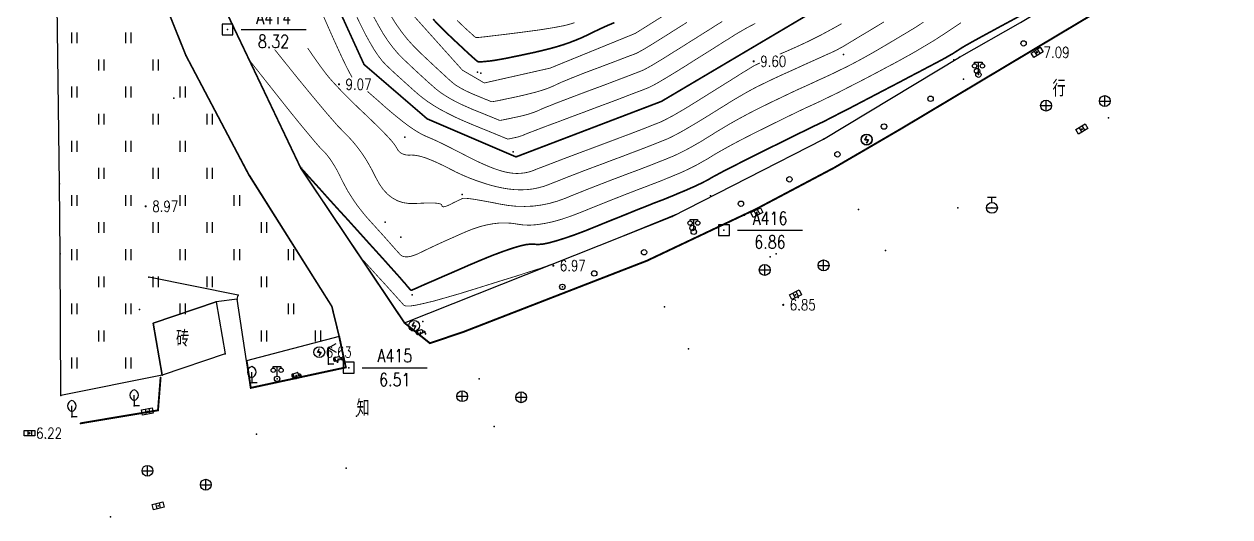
# Model space of a CAD drawing. Extents: x 953 to 1488, y 1110 to 1509.
# Drawn here: x 953.3 to 1064.6, y 1109.9 to 1155.3 of the extents above; entities that cross this region are included whole.
import ezdxf
from ezdxf.enums import TextEntityAlignment as Align

# ---------------------------------------------------------------- set-up
doc = ezdxf.new("R2010")
doc.units = 0
doc.header["$LTSCALE"] = 0.5
doc.header["$PDSIZE"] = 0.2
doc.linetypes.add('X3', pattern=[5, 4, -1])
doc.layers.get('0').update_dxf_attribs({"linetype": 'CONTINUOUS'})
for name, color, linetype in [('COMPONENT', 4, 'CONTINUOUS'), ('DGX', 2, 'CONTINUOUS'), ('DLDW', 11, 'CONTINUOUS'), ('DLSS', 4, 'CONTINUOUS'), ('DMTZ', 3, 'CONTINUOUS'), ('GCD', 1, 'CONTINUOUS'), ('GXYZ', 2, 'CONTINUOUS'), ('JMD', 6, 'CONTINUOUS'), ('KZD', 1, 'CONTINUOUS'), ('SXSS', 5, 'CONTINUOUS'), ('ZBTZ', 3, 'CONTINUOUS'), ('ZDH', 1, 'CONTINUOUS')]:
    doc.layers.add(name, color=color, linetype=linetype)
doc.styles.add('HZ', font='rs.shx', dxfattribs={"width": 0.8, "bigfont": 'hztxt.shx'})
doc.linetypes.add('10421', pattern='A,2,[150,AAA.SHX,S=0.5,R=0,X=0,Y=0.5],1e-11', length=2)
doc.linetypes.add('10422', pattern='A,0.75,[150,AAA.SHX,S=0.5,R=0,X=0,Y=0.5],1.5,[177,AAA.SHX,S=1,R=0,X=0,Y=0.4],0.75', length=3)
doc.linetypes.add('1161', pattern='A,0,[149,AAA.SHX,S=0.15,R=0,X=0,Y=0],-1.6', length=1.6)

# ---------------------------------------------------------------- blocks, each defined once
blk = doc.blocks.new('gc097')
for p, q in [((-0.7, 2), (-0.7, 2.3)), ((-0.7, 2.3), (0.7, 2.3)), ((0, 0.5), (0, 2.3)), ((0.7, 2.3), (0.7, 2))]:
    blk.add_line(p, q)
for centre, radius in [((-0.7, 1.6), 0.4), ((0, 0), 0.5), ((0.73, 1.6), 0.4)]:
    blk.add_circle(centre, radius)
blk = doc.blocks.new('gc143')
for p, q in [((0, 1), (0, 2)), ((0, 1), (0, 0)), ((1, 0), (0, 0))]:
    blk.add_line(p, q)
for centre, start, end in [((0.225, 2), 102.68038, 257.31962), ((-0.225, 2), 282.68038, 77.31962)]:
    blk.add_arc(centre, 1.025, start, end)
blk = doc.blocks.new('gcbj0612')
for p, q in [((-0.75, 0.26), (0.16, 0.53)), ((-0.57, -0.34), (0.34, -0.07))]:
    blk.add_line(p, q)
at = {"flags": 128}
for points in [[(-0.73, 0.26), (-0.77, 0.25), (-0.79, 0.23), (-0.81, 0.19), (-0.83, 0.15), (-0.84, 0.1), (-0.84, 0.05), (-0.84, -0.01), (-0.83, -0.07), (-0.81, -0.12), (-0.79, -0.18), (-0.77, -0.23), (-0.74, -0.27), (-0.7, -0.3), (-0.67, -0.33), (-0.63, -0.34), (-0.6, -0.34), (-0.57, -0.34), (-0.54, -0.32), (-0.51, -0.29), (-0.49, -0.25), (-0.48, -0.2), (-0.47, -0.15), (-0.47, -0.1), (-0.48, -0.04), (-0.49, 0.02), (-0.51, 0.07), (-0.54, 0.13), (-0.56, 0.17), (-0.6, 0.21), (-0.63, 0.24), (-0.67, 0.26), (-0.7, 0.27)], [(-0.71, 0.18), (-0.72, 0.17), (-0.75, 0.12), (-0.75, 0.04), (-0.74, -0.06), (-0.7, -0.15), (-0.66, -0.22), (-0.62, -0.25), (-0.6, -0.26), (-0.59, -0.24), (-0.57, -0.2), (-0.56, -0.12), (-0.58, -0.02), (-0.61, 0.08), (-0.66, 0.14), (-0.7, 0.17)]]:
    blk.add_lwpolyline(points, close=True, dxfattribs=at)
blk.add_lwpolyline([(0.3, -0.08), (0.33, -0.07), (0.36, -0.05), (0.38, -0.02), (0.4, 0.02), (0.41, 0.07), (0.42, 0.12), (0.41, 0.18), (0.41, 0.23), (0.39, 0.29), (0.37, 0.35), (0.35, 0.4), (0.32, 0.44), (0.28, 0.48), (0.25, 0.51), (0.21, 0.52), (0.18, 0.53), (0.15, 0.52)], dxfattribs=at)
at = {"extrusion": (0, 0, -1), "flags": 128}
blk.add_lwpolyline([(-0.4, 0.25), (-0.51, 0.28), (-0.61, 0.29), (-0.69, 0.27), (-0.77, 0.2), (-0.81, 0.09), (-0.82, -0.01), (-0.8, -0.06), (-0.76, -0.08), (-0.7, -0.09), (-0.64, -0.09), (-0.59, -0.07), (-0.57, -0.04), (-0.59, -0.01), (-0.63, 0.02), (-0.69, 0.03), (-0.75, 0.03), (-0.79, 0.02), (-0.84, -0.01), (-0.89, -0.1), (-0.91, -0.19), (-0.9, -0.29), (-0.87, -0.38)], dxfattribs=at)
blk.add_lwpolyline([(-0.09, -0.2), (-0.22, -0.54), (0.05, -0.54)], close=True)
blk = doc.blocks.new('gc052')
for p, q in [((0, 3), (1.39, 3.8)), ((0, 3), (1.39, 2.2)), ((0, 0), (0, 3)), ((1, 0), (0, 0))]:
    blk.add_line(p, q)
blk = doc.blocks.new('gc133')
for p, q in [((-1, 0), (1, 0)), ((-0.8, 2), (0.8, 2)), ((0, 1), (0, 2))]:
    blk.add_line(p, q)
blk.add_circle((0, 0), 1)
blk = doc.blocks.new('gc041')
for p, q in [((-1, 0.5), (1, 0.5)), ((-1, -0.5), (-1, 0.5)), ((-0.33, 0.5), (-0.33, -0.5)), ((0.33, 0.5), (0.33, -0.5)), ((1, 0.5), (1, -0.5)), ((1, -0.5), (-1, -0.5))]:
    blk.add_line(p, q)
blk = doc.blocks.new('gc043')
for p, q in [((-1, 0), (1, 0)), ((0, -1), (0, 1))]:
    blk.add_line(p, q)
blk.add_circle((0, 0), 1)
blk = doc.blocks.new('gc050')
for p, q in [((-0.35, 0), (0.05, 0.69)), ((-0.35, 0), (0.35, 0)), ((0.35, 0), (-0.06, -0.69))]:
    blk.add_line(p, q)
blk.add_circle((0, 0), 1)
blk = doc.blocks.new('GC200')
at = {"linetype": 'Continuous', "const_width": 0.2, "flags": 128}
blk.add_lwpolyline([(-0.1, 0, 1), (0.1, 0, 1)], format="xyb", close=True, dxfattribs=at)
blk = doc.blocks.new('gc170')
at = {"linetype": 'Continuous'}
blk.add_circle((0, 0), 0.5, dxfattribs=at)
blk = doc.blocks.new('gc323')
at = {"flags": 128}
for points in [[(-0.5, 0), (-0.5, 2)], [(0.5, 0), (0.5, 2)]]:
    blk.add_lwpolyline(points, dxfattribs=at)
blk = doc.blocks.new('gc261')
blk.add_lwpolyline([(-1, -1), (1, -1), (1, 1), (-1, 1)], close=True)
blk.add_point((0, 0))

msp = doc.modelspace()

# ---------------------------------------------------------------- linework, layer by layer
at = {"layer": 'DGX', "color": 3, "linetype": 'Continuous', "const_width": 0.15, "flags": 128}
for points, elevation in [([(1179.3, 1282.97), (1174.31, 1266.5), (1174.67, 1251.57), (1173.27, 1237.42), (1166.78, 1217.67), (1159.31, 1210.93), (1129.48, 1204.98), (1074.92, 1182.98), (1049.55, 1170.34), (1012.15, 1148.21), (998.73, 1143.09), (990.54, 1146.6), (984.71, 1151.62), (979.34, 1163.37), (975.1, 1177.82)], 10), ([(1007.81, 1155.48), (1007.6, 1155.39), (1007.36, 1155.29), (1007.08, 1155.17), (1006.77, 1155.03), (1006.43, 1154.87), (1006.05, 1154.69), (1005.65, 1154.5), (1005.21, 1154.28), (1004.73, 1154.06), (1004.22, 1153.85), (1003.68, 1153.64), (1003.1, 1153.44), (1002.48, 1153.25), (1001.83, 1153.07), (1001.14, 1152.9), (1000.42, 1152.73), (999.71, 1152.58), (999.06, 1152.44), (998.47, 1152.32), (997.94, 1152.21), (997.47, 1152.12), (997.06, 1152.05), (996.71, 1151.99), (996.42, 1151.95), (996.17, 1151.92), (995.95, 1151.9), (995.76, 1151.88), (995.6, 1151.87), (995.47, 1151.86), (995.36, 1151.85), (995.28, 1151.86), (995.23, 1151.87), (995.16, 1151.92), (995, 1152.05), (994.76, 1152.26), (994.44, 1152.55), (994.04, 1152.92), (993.56, 1153.37), (992.99, 1153.9), (992.35, 1154.51), (991.69, 1155.16), (991.08, 1155.8)], 12.5)]:
    msp.add_lwpolyline(points, dxfattribs=dict(at, elevation=elevation))
at = {"layer": 'DGX', "linetype": 'Continuous', "const_width": 0.075, "flags": 128}
for points, elevation in [([(1114.36, 1206.51), (1073.72, 1189.4), (1053.03, 1179.06), (1044.62, 1176.31), (1009.73, 1154.48), (1001.88, 1151.28), (995.81, 1149.91), (993.79, 1151.09), (987.99, 1157.56), (982.92, 1169.1), (972.52, 1221.22), (972.52, 1234.05), (968.36, 1237.88), (968.6, 1239.4)], 12), ([(983.62, 1150.43), (983.58, 1150.49), (983.38, 1150.84), (983.12, 1151.35), (982.79, 1152.02), (982.4, 1152.86), (981.94, 1153.87), (981.42, 1155.04), (980.83, 1156.38)], 9.5), ([(1020.81, 1155.4), (1020.4, 1155.19), (1019.99, 1154.97), (1019.59, 1154.74), (1019.19, 1154.51), (1018.8, 1154.27), (1018.4, 1154.01), (1017.95, 1153.74), (1017.47, 1153.43), (1016.95, 1153.1), (1016.39, 1152.75), (1015.8, 1152.38), (1015.16, 1151.98), (1014.49, 1151.55), (1013.83, 1151.14), (1013.23, 1150.77), (1012.7, 1150.45), (1012.23, 1150.17), (1011.82, 1149.93), (1011.48, 1149.74), (1011.2, 1149.6), (1010.98, 1149.49), (1010.73, 1149.39), (1010.33, 1149.23), (1009.79, 1149.03), (1009.11, 1148.77), (1008.29, 1148.45), (1007.33, 1148.09), (1006.22, 1147.68), (1004.98, 1147.21), (1003.74, 1146.75), (1002.66, 1146.34), (1001.73, 1146), (1000.96, 1145.71), (1000.35, 1145.47), (999.89, 1145.3), (999.59, 1145.18), (999.45, 1145.12), (999.38, 1145.08), (999.29, 1145.05), (999.2, 1145.02), (999.1, 1144.99), (998.99, 1144.95), (998.87, 1144.92), (998.73, 1144.89), (998.59, 1144.86), (998.45, 1144.83), (998.33, 1144.8), (998.23, 1144.78), (998.14, 1144.76), (998.07, 1144.75), (998.02, 1144.74), (997.99, 1144.73), (997.97, 1144.73), (997.92, 1144.76), (997.75, 1144.82), (997.49, 1144.93), (997.13, 1145.08), (996.66, 1145.27), (996.08, 1145.51), (995.41, 1145.78), (994.63, 1146.1), (993.83, 1146.44), (993.08, 1146.78), (992.39, 1147.13), (991.74, 1147.47), (991.16, 1147.82), (990.62, 1148.17), (990.14, 1148.52), (989.71, 1148.87), (989.31, 1149.22), (988.92, 1149.57), (988.54, 1149.91), (988.17, 1150.25), (987.8, 1150.58), (987.44, 1150.91), (987.09, 1151.24), (986.75, 1151.56), (986.4, 1151.93), (986.04, 1152.4), (985.65, 1152.98), (985.24, 1153.67), (984.81, 1154.45), (984.36, 1155.35), (983.89, 1156.34)], 10.5), ([(1017.76, 1155.58), (1017.16, 1155.21), (1016.57, 1154.83), (1015.99, 1154.47), (1015.41, 1154.1), (1014.84, 1153.75), (1014.28, 1153.39), (1013.72, 1153.04), (1013.17, 1152.7), (1012.65, 1152.37), (1012.18, 1152.08), (1011.76, 1151.83), (1011.39, 1151.6), (1011.07, 1151.42), (1010.8, 1151.27), (1010.58, 1151.15), (1010.41, 1151.07), (1010.21, 1150.99), (1009.9, 1150.87), (1009.48, 1150.71), (1008.94, 1150.5), (1008.3, 1150.26), (1007.54, 1149.97), (1006.67, 1149.64), (1005.69, 1149.28), (1004.7, 1148.91), (1003.83, 1148.58), (1003.07, 1148.29), (1002.41, 1148.04), (1001.87, 1147.82), (1001.43, 1147.65), (1001.1, 1147.51), (1000.89, 1147.41), (1000.71, 1147.33), (1000.51, 1147.25), (1000.28, 1147.17), (1000.03, 1147.08), (999.75, 1147), (999.45, 1146.92), (999.12, 1146.84), (998.76, 1146.76), (998.41, 1146.69), (998.11, 1146.62), (997.85, 1146.57), (997.64, 1146.53), (997.47, 1146.49), (997.34, 1146.47), (997.26, 1146.46), (997.23, 1146.46), (997.17, 1146.48), (997.05, 1146.53), (996.85, 1146.61), (996.59, 1146.72), (996.24, 1146.86), (995.83, 1147.03), (995.34, 1147.23), (994.78, 1147.45), (994.21, 1147.7), (993.67, 1147.94), (993.17, 1148.19), (992.71, 1148.44), (992.29, 1148.69), (991.9, 1148.94), (991.56, 1149.19), (991.25, 1149.44), (990.95, 1149.71), (990.63, 1149.99), (990.29, 1150.3), (989.93, 1150.63), (989.54, 1150.99), (989.14, 1151.36), (988.72, 1151.76), (988.27, 1152.18), (987.82, 1152.65), (987.37, 1153.19), (986.91, 1153.8), (986.46, 1154.49), (986.02, 1155.25), (985.57, 1156.08)], 11), ([(987.22, 1156.05), (987.69, 1155.31), (988.18, 1154.62), (988.69, 1153.97), (989.23, 1153.37), (989.79, 1152.8), (990.34, 1152.28), (990.84, 1151.81), (991.29, 1151.39), (991.69, 1151.02), (992.04, 1150.7), (992.34, 1150.42), (992.59, 1150.19), (992.79, 1150.02), (992.97, 1149.86), (993.18, 1149.71), (993.42, 1149.56), (993.68, 1149.41), (993.96, 1149.26), (994.26, 1149.11), (994.59, 1148.96), (994.94, 1148.81), (995.28, 1148.67), (995.57, 1148.55), (995.83, 1148.44), (996.04, 1148.36), (996.22, 1148.29), (996.35, 1148.23), (996.43, 1148.2), (996.48, 1148.18), (996.54, 1148.19), (996.67, 1148.2), (996.87, 1148.24), (997.14, 1148.29), (997.48, 1148.36), (997.89, 1148.45), (998.38, 1148.55), (998.93, 1148.67), (999.5, 1148.8), (1000.02, 1148.93), (1000.51, 1149.05), (1000.95, 1149.18), (1001.36, 1149.31), (1001.72, 1149.44), (1002.04, 1149.57), (1002.33, 1149.7), (1002.62, 1149.84), (1002.97, 1150), (1003.39, 1150.17), (1003.87, 1150.37), (1004.41, 1150.58), (1005.01, 1150.82), (1005.67, 1151.07), (1006.4, 1151.34), (1007.11, 1151.61), (1007.75, 1151.85), (1008.3, 1152.06), (1008.77, 1152.24), (1009.16, 1152.39), (1009.47, 1152.5), (1009.7, 1152.59), (1009.85, 1152.65), (1009.97, 1152.71), (1010.13, 1152.8), (1010.33, 1152.91), (1010.56, 1153.04), (1010.83, 1153.2), (1011.14, 1153.39), (1011.48, 1153.6), (1011.86, 1153.84), (1012.28, 1154.1), (1012.76, 1154.4), (1013.29, 1154.74), (1013.87, 1155.1), (1014.5, 1155.5)], 11.5), ([(1036.33, 1155.52), (1035.87, 1155.22), (1035.59, 1155.04), (1035.48, 1154.97), (1035.42, 1154.93), (1035.3, 1154.86), (1035.12, 1154.76), (1034.88, 1154.61), (1034.58, 1154.43), (1034.22, 1154.22), (1033.79, 1153.96), (1033.3, 1153.67), (1032.8, 1153.37), (1032.32, 1153.09), (1031.86, 1152.82), (1031.42, 1152.57), (1031.01, 1152.34), (1030.63, 1152.13), (1030.26, 1151.93), (1029.92, 1151.75), (1029.57, 1151.57), (1029.19, 1151.37), (1028.76, 1151.17), (1028.3, 1150.94), (1027.8, 1150.7), (1027.26, 1150.45), (1026.68, 1150.19), (1026.06, 1149.9), (1025.43, 1149.61), (1024.8, 1149.33), (1024.18, 1149.04), (1023.57, 1148.75), (1022.97, 1148.46), (1022.38, 1148.18), (1021.79, 1147.89), (1021.21, 1147.61), (1020.64, 1147.32), (1020.07, 1147.02), (1019.51, 1146.72), (1018.95, 1146.41), (1018.4, 1146.1), (1017.85, 1145.77), (1017.31, 1145.45), (1016.77, 1145.11), (1016.25, 1144.79), (1015.75, 1144.48), (1015.27, 1144.21), (1014.82, 1143.95), (1014.39, 1143.72), (1013.99, 1143.52), (1013.61, 1143.33), (1013.26, 1143.17), (1012.89, 1143.02), (1012.48, 1142.85), (1012.02, 1142.67), (1011.52, 1142.47), (1010.96, 1142.25), (1010.36, 1142.02), (1009.72, 1141.78), (1009.02, 1141.52), (1008.31, 1141.25), (1007.59, 1140.98), (1006.87, 1140.7), (1006.15, 1140.42), (1005.43, 1140.14), (1004.71, 1139.85), (1004, 1139.57), (1003.28, 1139.27), (1002.55, 1139.01), (1001.82, 1138.8), (1001.08, 1138.65), (1000.33, 1138.55), (999.57, 1138.52), (998.8, 1138.53), (998.03, 1138.61), (997.24, 1138.74), (996.5, 1138.89), (995.84, 1139.01), (995.28, 1139.11), (994.8, 1139.19), (994.42, 1139.24), (994.12, 1139.27), (993.92, 1139.27), (993.8, 1139.25), (993.72, 1139.22), (993.63, 1139.17), (993.51, 1139.12), (993.38, 1139.06), (993.24, 1138.99), (993.07, 1138.91), (992.89, 1138.82), (992.7, 1138.72), (992.51, 1138.63), (992.34, 1138.56), (992.2, 1138.52), (992.09, 1138.49), (992, 1138.49), (991.93, 1138.52), (991.9, 1138.56), (991.89, 1138.63), (991.85, 1138.7), (991.74, 1138.76), (991.55, 1138.8), (991.29, 1138.83), (990.94, 1138.84), (990.53, 1138.84), (990.03, 1138.82), (989.46, 1138.79), (988.87, 1138.79), (988.32, 1138.87), (987.8, 1139.04), (987.33, 1139.3), (986.89, 1139.64), (986.49, 1140.07), (986.13, 1140.58), (985.8, 1141.18), (985.49, 1141.8), (985.16, 1142.4), (984.82, 1142.97), (984.46, 1143.5), (984.08, 1144.01), (983.69, 1144.49), (983.28, 1144.94), (982.86, 1145.36), (982.27, 1145.97), (981.37, 1147), (980.16, 1148.44), (978.63, 1150.3), (976.8, 1152.58), (976.47, 1152.99)], 8.5), ([(1032.68, 1155.54), (1032.3, 1155.31), (1031.87, 1155.05), (1031.42, 1154.78), (1031.01, 1154.53), (1030.63, 1154.31), (1030.28, 1154.1), (1029.97, 1153.91), (1029.69, 1153.74), (1029.44, 1153.59), (1029.23, 1153.46), (1029.03, 1153.34), (1028.84, 1153.23), (1028.65, 1153.13), (1028.47, 1153.03), (1028.29, 1152.93), (1028.12, 1152.85), (1027.95, 1152.77), (1027.78, 1152.69), (1027.59, 1152.61), (1027.34, 1152.5), (1027.04, 1152.36), (1026.68, 1152.2), (1026.26, 1152.01), (1025.79, 1151.8), (1025.26, 1151.56), (1024.67, 1151.29), (1024.08, 1151.02), (1023.52, 1150.77), (1023, 1150.53), (1022.52, 1150.31), (1022.08, 1150.1), (1021.67, 1149.9), (1021.3, 1149.72), (1020.97, 1149.56), (1020.63, 1149.38), (1020.24, 1149.17), (1019.79, 1148.92), (1019.3, 1148.63), (1018.75, 1148.31), (1018.16, 1147.94), (1017.51, 1147.54), (1016.81, 1147.1), (1016.11, 1146.67), (1015.46, 1146.27), (1014.86, 1145.92), (1014.32, 1145.6), (1013.84, 1145.33), (1013.4, 1145.1), (1013.02, 1144.9), (1012.69, 1144.75), (1012.35, 1144.61), (1011.92, 1144.44), (1011.42, 1144.24), (1010.83, 1144.01), (1010.16, 1143.75), (1009.41, 1143.47), (1008.58, 1143.15), (1007.66, 1142.81), (1006.74, 1142.46), (1005.87, 1142.14), (1005.05, 1141.83), (1004.3, 1141.54), (1003.6, 1141.27), (1002.95, 1141.01), (1002.36, 1140.78), (1001.83, 1140.57), (1001.32, 1140.38), (1000.8, 1140.24), (1000.27, 1140.13), (999.73, 1140.07), (999.17, 1140.05), (998.61, 1140.07), (998.03, 1140.13), (997.44, 1140.23), (996.84, 1140.36), (996.24, 1140.52), (995.64, 1140.71), (995.03, 1140.92), (994.42, 1141.15), (993.8, 1141.41), (993.18, 1141.7), (992.56, 1142.02), (991.96, 1142.32), (991.41, 1142.58), (990.9, 1142.8), (990.44, 1142.98), (990.03, 1143.11), (989.66, 1143.2), (989.34, 1143.25), (989.07, 1143.26), (988.83, 1143.25), (988.61, 1143.27), (988.42, 1143.31), (988.24, 1143.38), (988.08, 1143.47), (987.95, 1143.59), (987.83, 1143.73), (987.74, 1143.89), (987.62, 1144.09), (987.43, 1144.35), (987.17, 1144.66), (986.84, 1145.02), (986.44, 1145.44), (985.97, 1145.91), (985.43, 1146.43), (984.83, 1147.01), (984.2, 1147.6), (983.63, 1148.16), (983.1, 1148.68), (982.62, 1149.17), (982.19, 1149.63), (981.8, 1150.05), (981.46, 1150.44), (981.17, 1150.8), (980.86, 1151.21), (980.47, 1151.75), (979.99, 1152.43), (979.51, 1153.13)], 9), ([(1004.13, 1155.47), (1003.79, 1155.36), (1003.45, 1155.27), (1003.12, 1155.19), (1002.76, 1155.12), (1002.34, 1155.04), (1001.86, 1154.96), (1001.31, 1154.87), (1000.7, 1154.78), (1000.02, 1154.69), (999.28, 1154.59), (998.48, 1154.49), (997.69, 1154.39), (997.01, 1154.31), (996.43, 1154.24), (995.95, 1154.18), (995.57, 1154.14), (995.29, 1154.11), (995.11, 1154.1), (995.03, 1154.1), (994.97, 1154.14), (994.85, 1154.24), (994.67, 1154.41), (994.42, 1154.63), (994.1, 1154.92), (993.73, 1155.27), (993.29, 1155.69)], 13), ([(1028.77, 1155.38), (1028.14, 1155.02), (1027.51, 1154.68), (1026.88, 1154.34), (1026.25, 1154.02), (1025.62, 1153.71), (1024.98, 1153.41), (1024.34, 1153.12), (1023.73, 1152.85), (1023.19, 1152.62), (1023.07, 1152.57)], 9.5), ([(1021.24, 1151.75), (1021.16, 1151.72), (1021.07, 1151.68), (1020.99, 1151.64), (1020.91, 1151.6), (1020.84, 1151.57), (1020.78, 1151.54), (1020.72, 1151.51), (1020.61, 1151.45), (1020.4, 1151.32), (1020.08, 1151.12), (1019.64, 1150.86), (1019.11, 1150.52), (1018.46, 1150.11), (1017.7, 1149.64), (1016.84, 1149.1), (1015.96, 1148.55), (1015.17, 1148.06), (1014.46, 1147.62), (1013.83, 1147.25), (1013.28, 1146.93), (1012.81, 1146.68), (1012.43, 1146.48), (1012.12, 1146.33), (1011.8, 1146.2), (1011.36, 1146.03), (1010.81, 1145.81), (1010.14, 1145.55), (1009.36, 1145.25), (1008.45, 1144.91), (1007.44, 1144.53), (1006.3, 1144.1), (1005.17, 1143.68), (1004.15, 1143.3), (1003.24, 1142.96), (1002.44, 1142.65), (1001.76, 1142.39), (1001.19, 1142.17), (1000.73, 1142), (1000.39, 1141.86), (1000.1, 1141.75), (999.8, 1141.67), (999.5, 1141.61), (999.19, 1141.58), (998.87, 1141.56), (998.55, 1141.57), (998.22, 1141.61), (997.88, 1141.67), (997.53, 1141.75), (997.14, 1141.87), (996.72, 1142.01), (996.26, 1142.19), (995.77, 1142.4), (995.24, 1142.64), (994.69, 1142.91), (994.1, 1143.21), (993.51, 1143.52), (992.95, 1143.8), (992.44, 1144.06), (991.96, 1144.3), (991.52, 1144.51), (991.11, 1144.7), (990.74, 1144.86), (990.41, 1145), (990.07, 1145.16), (989.7, 1145.37), (989.28, 1145.63), (988.83, 1145.94), (988.34, 1146.31), (987.81, 1146.73), (987.24, 1147.2), (986.63, 1147.72), (986.04, 1148.25), (985.51, 1148.71), (985.04, 1149.12), (985.03, 1149.13)], 9.5), ([(1013.58, 1137.84), (1013.47, 1137.79), (1013.38, 1137.75), (1013.3, 1137.72), (1013.24, 1137.69), (1013.18, 1137.67), (1013.14, 1137.65), (1013.12, 1137.64), (1013.1, 1137.64), (1013.01, 1137.6), (1012.75, 1137.49), (1012.32, 1137.32), (1011.72, 1137.07), (1010.95, 1136.76), (1010, 1136.37), (1008.89, 1135.92), (1007.61, 1135.4), (1006.32, 1134.88), (1005.21, 1134.42), (1004.26, 1134.04), (1003.48, 1133.73), (1003.43, 1133.71)], 7), ([(1002.77, 1133.45), (1002.43, 1133.32), (1002.16, 1133.21), (1002.06, 1133.18), (1002.04, 1133.18), (1002.01, 1133.18), (1001.96, 1133.17), (1001.91, 1133.15), (1001.85, 1133.13), (1001.78, 1133.1), (1001.7, 1133.07), (1001.6, 1133.03), (1001.41, 1132.96), (1001.04, 1132.83), (1000.49, 1132.65), (999.75, 1132.42), (998.84, 1132.12), (997.73, 1131.78), (996.45, 1131.38), (994.98, 1130.92), (993.52, 1130.47), (992.24, 1130.1), (991.14, 1129.79), (990.22, 1129.57), (989.49, 1129.41), (988.94, 1129.33), (988.58, 1129.33), (988.4, 1129.39), (988.26, 1129.55), (988.01, 1129.83), (987.66, 1130.22), (987.2, 1130.73), (986.64, 1131.35), (985.97, 1132.08), (985.2, 1132.93), (984.33, 1133.9)], 7)]:
    msp.add_lwpolyline(points, dxfattribs=dict(at, elevation=elevation))
at = {"layer": 'DGX', "color": 3, "linetype": 'Continuous', "const_width": 0.15, "flags": 128}
msp.add_lwpolyline([(1045.16, 1156.06), (1043.4, 1155.11), (1042, 1154.35), (1040.94, 1153.77), (1040.23, 1153.37), (1039.87, 1153.16), (1039.69, 1153.04), (1039.52, 1152.93), (1039.38, 1152.84), (1039.25, 1152.76), (1039.13, 1152.68), (1039.04, 1152.62), (1038.96, 1152.57), (1038.89, 1152.54), (1038.84, 1152.51), (1038.78, 1152.47), (1038.72, 1152.44), (1038.66, 1152.41), (1038.6, 1152.37), (1038.54, 1152.33), (1038.48, 1152.3), (1038.42, 1152.26), (1038.27, 1152.18), (1037.97, 1152.02), (1037.51, 1151.77), (1036.89, 1151.45), (1036.12, 1151.04), (1035.18, 1150.55), (1034.09, 1149.97), (1032.84, 1149.32), (1031.58, 1148.66), (1030.47, 1148.08), (1029.5, 1147.57), (1028.67, 1147.15), (1027.99, 1146.8), (1027.45, 1146.52), (1027.06, 1146.32), (1026.8, 1146.2), (1026.57, 1146.09), (1026.21, 1145.92), (1025.75, 1145.7), (1025.17, 1145.41), (1024.47, 1145.07), (1023.66, 1144.67), (1022.74, 1144.21), (1021.7, 1143.7), (1020.66, 1143.18), (1019.75, 1142.72), (1018.94, 1142.31), (1018.26, 1141.97), (1017.69, 1141.67), (1017.25, 1141.43), (1016.91, 1141.25), (1016.7, 1141.13), (1016.53, 1141.02), (1016.32, 1140.91), (1016.08, 1140.79), (1015.81, 1140.65), (1015.51, 1140.51), (1015.17, 1140.35), (1014.8, 1140.19), (1014.4, 1140.01), (1013.99, 1139.84), (1013.6, 1139.68), (1013.24, 1139.52), (1012.89, 1139.38), (1012.57, 1139.25), (1012.28, 1139.13), (1012, 1139.03), (1011.74, 1138.93), (1011.44, 1138.82), (1011.03, 1138.65), (1010.5, 1138.44), (1009.86, 1138.19), (1009.11, 1137.88), (1008.24, 1137.53), (1007.26, 1137.14), (1006.16, 1136.69), (1005.07, 1136.25), (1004.08, 1135.88), (1003.2, 1135.58), (1002.43, 1135.34), (1001.77, 1135.16), (1001.22, 1135.05), (1000.78, 1135.01), (1000.46, 1135.03), (1000.12, 1135.05), (999.66, 1135), (999.09, 1134.87), (998.39, 1134.66), (997.57, 1134.38), (996.63, 1134.03), (995.57, 1133.6), (994.39, 1133.1), (993.23, 1132.59), (992.21, 1132.15), (991.34, 1131.77), (990.62, 1131.46), (990.05, 1131.21), (989.63, 1131.02), (989.36, 1130.9), (989.24, 1130.85), (989.2, 1130.83), (989.16, 1130.81), (989.12, 1130.8), (989.09, 1130.8), (989.06, 1130.8), (989.04, 1130.8), (989.02, 1130.81), (989, 1130.82), (988.98, 1130.85), (988.93, 1130.9), (988.86, 1130.98), (988.78, 1131.08), (988.67, 1131.2), (988.55, 1131.35), (988.4, 1131.52), (988.23, 1131.71), (988, 1131.98), (987.65, 1132.37), (987.2, 1132.87), (986.63, 1133.51), (985.95, 1134.26), (985.16, 1135.13), (984.26, 1136.13), (983.25, 1137.25), (982.24, 1138.35), (981.37, 1139.31), (980.64, 1140.13), (980.04, 1140.79), (979.57, 1141.31), (979.23, 1141.69), (979.02, 1141.91), (978.95, 1142), (978.95, 1142), (978.95, 1142.01), (978.94, 1142.02), (978.94, 1142.03), (978.93, 1142.03), (978.93, 1142.04), (978.93, 1142.04), (978.92, 1142.04), (978.92, 1142.05), (978.91, 1142.06), (978.9, 1142.07), (978.88, 1142.09), (978.87, 1142.11), (978.85, 1142.13), (978.83, 1142.16), (978.8, 1142.19)], dxfattribs=at)
at = {"layer": 'DGX', "linetype": 'Continuous', "const_width": 0.075, "flags": 128}
msp.add_lwpolyline([(1039.8, 1155.47), (1039.14, 1155.03), (1038.58, 1154.66), (1038.11, 1154.35), (1037.74, 1154.11), (1037.46, 1153.93), (1037.27, 1153.81), (1037.19, 1153.75), (1037.13, 1153.72), (1037.04, 1153.67), (1036.92, 1153.6), (1036.77, 1153.51), (1036.59, 1153.4), (1036.38, 1153.28), (1036.13, 1153.13), (1035.86, 1152.97), (1035.54, 1152.78), (1035.14, 1152.55), (1034.68, 1152.3), (1034.16, 1152.01), (1033.57, 1151.69), (1032.9, 1151.34), (1032.18, 1150.95), (1031.38, 1150.53), (1030.58, 1150.11), (1029.83, 1149.73), (1029.13, 1149.37), (1028.49, 1149.04), (1027.89, 1148.75), (1027.35, 1148.49), (1026.87, 1148.25), (1026.43, 1148.05), (1026, 1147.85), (1025.51, 1147.63), (1024.96, 1147.37), (1024.37, 1147.08), (1023.72, 1146.77), (1023.02, 1146.42), (1022.26, 1146.05), (1021.46, 1145.65), (1020.65, 1145.25), (1019.91, 1144.87), (1019.23, 1144.52), (1018.61, 1144.19), (1018.05, 1143.88), (1017.55, 1143.6), (1017.11, 1143.35), (1016.74, 1143.12), (1016.39, 1142.9), (1016.03, 1142.7), (1015.68, 1142.5), (1015.32, 1142.3), (1014.95, 1142.12), (1014.58, 1141.93), (1014.21, 1141.76), (1013.83, 1141.59), (1013.44, 1141.43), (1013.04, 1141.26), (1012.63, 1141.1), (1012.21, 1140.92), (1011.77, 1140.75), (1011.32, 1140.58), (1010.86, 1140.4), (1010.38, 1140.22), (1009.88, 1140.03), (1009.31, 1139.81), (1008.69, 1139.57), (1008.01, 1139.3), (1007.27, 1139.01), (1006.48, 1138.69), (1005.63, 1138.35), (1004.72, 1137.98), (1003.81, 1137.63), (1002.95, 1137.34), (1002.14, 1137.11), (1001.38, 1136.95), (1000.67, 1136.84), (1000.01, 1136.79), (999.41, 1136.81), (998.85, 1136.89), (998.31, 1136.97), (997.75, 1137), (997.18, 1136.99), (996.6, 1136.92), (996, 1136.81), (995.38, 1136.65), (994.75, 1136.44), (994.1, 1136.18), (993.46, 1135.9), (992.86, 1135.63), (992.29, 1135.38), (991.76, 1135.14), (991.26, 1134.91), (990.8, 1134.69), (990.38, 1134.49), (989.99, 1134.3), (989.64, 1134.13), (989.32, 1134.01), (989.03, 1133.92), (988.77, 1133.87), (988.54, 1133.87), (988.34, 1133.9), (988.18, 1133.97), (988.04, 1134.08), (987.93, 1134.21), (987.82, 1134.33), (987.71, 1134.45), (987.61, 1134.56), (987.52, 1134.66), (987.44, 1134.76), (987.36, 1134.85), (987.28, 1134.93), (987.19, 1135.04), (987.06, 1135.19), (986.87, 1135.4), (986.65, 1135.65), (986.38, 1135.95), (986.07, 1136.29), (985.71, 1136.69), (985.31, 1137.13), (984.89, 1137.6), (984.51, 1138.07), (984.14, 1138.54), (983.8, 1139.02), (983.49, 1139.5), (983.19, 1139.98), (982.93, 1140.46), (982.68, 1140.94), (982.45, 1141.41), (982.23, 1141.84), (982, 1142.24), (981.77, 1142.6), (981.55, 1142.93), (981.33, 1143.22), (981.11, 1143.48), (980.89, 1143.7), (980.59, 1144.01), (980.14, 1144.53), (979.53, 1145.26), (978.76, 1146.19), (977.83, 1147.34), (976.75, 1148.7), (975.51, 1150.27), (974.11, 1152.04)], dxfattribs=at)
at = {"layer": 'DLSS', "linetype": 'X3', "const_width": 0.15, "flags": 128}
for points, elevation in [([(988.43, 1127.79), (978.89, 1142.02), (968.13, 1164.6), (964.03, 1187.56), (963.26, 1211.14), (962.42, 1230.47)], 6.63), ([(982.42, 1126.52), (981.74, 1129.3), (974.1, 1141.4), (968.28, 1152.44), (964.06, 1162.93), (959.9, 1182.7), (958.75, 1216.93), (958.3, 1230.29)], 6.6)]:
    msp.add_lwpolyline(points, dxfattribs=dict(at, elevation=elevation))
at = {"layer": 'DLSS', "linetype": 'Continuous', "const_width": 0.175, "flags": 128}
for points, elevation in [([(988.43, 1127.79), (990.79, 1125.9), (993.92, 1126.96), (1010.81, 1133.51), (1020.93, 1138.3), (1028.11, 1142.1), (1034.32, 1145.72), (1048.75, 1154.34), (1068.02, 1165.83), (1083.63, 1175.11), (1098.72, 1183.13), (1116.23, 1190.6), (1137.49, 1197.31), (1156.31, 1201.23), (1168.71, 1202.86), (1179.43, 1203.62), (1186.52, 1203.96)], 6.63), ([(982.42, 1126.52), (983.03, 1123.67), (974.26, 1121.78), (973.88, 1124.28)], 6.6)]:
    msp.add_lwpolyline(points, dxfattribs=dict(at, elevation=elevation))
msp.add_lwpolyline([(958.54, 1118.51), (965.7, 1119.71), (965.94, 1122.73)], dxfattribs=at)
at = {"layer": 'DMTZ', "linetype": '10421', "flags": 128}
msp.add_lwpolyline([(973, 1129.98), (973.11, 1130.32), (964.86, 1132.01)], dxfattribs=at)
at = {"layer": 'DMTZ', "linetype": '10422', "flags": 128}
msp.add_lwpolyline([(973.88, 1124.28), (973, 1129.98), (971.06, 1129.71)], dxfattribs=at)
at = {"layer": 'JMD', "linetype": 'Continuous', "flags": 128}
msp.add_lwpolyline([(971.06, 1129.71), (971.89, 1124.91), (966.09, 1122.95), (965.26, 1127.75)], close=True, dxfattribs=at)
at = {"layer": 'KZD', "linetype": 'Continuous'}
for p, q in [((973.36, 1154.84), (979.36, 1154.84)), ((1019.17, 1136.33), (1025.17, 1136.33)), ((984.55, 1123.64), (990.55, 1123.64))]:
    msp.add_line(p, q, dxfattribs=at)
at = {"layer": 'ZBTZ', "linetype": '1161', "flags": 128}
for points, elevation in [([(1020.28, 1434.36), (1018.85, 1434.63), (975.76, 1445.02), (974.6, 1444.02), (976.62, 1297.17), (976.67, 1293.43), (977.08, 1260.36), (977.14, 1247.88), (987.3, 1248.09), (987.56, 1239.88), (979.37, 1239.67), (963.97, 1239.28), (964.74, 1230.67), (962.42, 1230.47), (963.26, 1211.14), (964.03, 1187.56), (968.13, 1164.6), (978.89, 1142.02), (988.43, 1127.79), (1013.14, 1137.6), (1027.1, 1144.74), (1039.66, 1152.3), (1045.27, 1155.48), (1064.52, 1166.98), (1082.55, 1177.4), (1093.08, 1183.61), (1097.73, 1185.74), (1111.75, 1191.85), (1126.6, 1197.08), (1146.07, 1202.15), (1165.39, 1205.31), (1167.67, 1205.55), (1175.57, 1206.29), (1177.79, 1206.36), (1186.41, 1206.71), (1186.37, 1207.55), (1186.08, 1209.89), (1184.97, 1211.9), (1183.93, 1276.78), (1179.46, 1282.83), (1164.7, 1295.4), (1155.82, 1299.01), (1144.22, 1294.88), (1134.46, 1294.15), (1134.38, 1289.02), (1013.46, 1281.42), (1013.74, 1298.84), (1014.26, 1308.48), (1011.58, 1356.14), (1013.26, 1381.34), (1018.61, 1422.27), (1020.28, 1434.36), (975.76, 1445.02)], 10.43), ([(956.67, 1134.15), (956.62, 1140.62), (956.06, 1183.02), (955.49, 1230.16), (958.3, 1230.29), (958.75, 1216.93), (959.9, 1182.7), (964.06, 1162.93), (968.28, 1152.44), (974.1, 1141.4), (981.74, 1129.3), (982.42, 1126.52), (973.88, 1124.28), (973, 1129.98), (971.06, 1129.71), (965.26, 1127.75), (966.09, 1122.95), (956.72, 1121.07)], 8.19)]:
    msp.add_lwpolyline(points, close=True, dxfattribs=dict(at, elevation=elevation))
at = {"layer": 'ZDH', "linetype": 'Continuous'}
for p in [(1048.75, 1154.34, 7.15), (1046.79, 1152.78, 7.1), (1046.81, 1152.73, 7.09), (968.28, 1152.44, 8.15), (1020.67, 1151.91, 9.6), (1028.96, 1152.54, 8.83), (1039.14, 1152.06, 7.36), (1039.66, 1152.3, 7.35), (995.17, 1150.9, 12.27), (995.48, 1150.8, 12.27), (1041.4, 1150.68, 7.21), (982.4, 1149.78, 9.07), (1040.02, 1150.26, 7.2), (967.17, 1148.52, 8.65), (1053.06, 1148.24, 7.19), (1047.64, 1147.82, 7.17), (1053.39, 1146.69, 7.16), (988.47, 1144.91, 9.19), (1034.32, 1145.72, 7.01), (1050.94, 1145.66, 7.14), (1050.97, 1145.65, 7.14), (1027.1, 1144.74, 7.11), (1031.08, 1144.7, 7.15), (1031.09, 1144.67, 7.14), (998.48, 1143.57, 10.16), (978.89, 1142.02, 7.49), (1028.11, 1142.1, 6.94), (956.62, 1140.62, 8.83), (974.1, 1141.4, 7.58), (993.76, 1139.63, 8.56), (1016.67, 1139.5, 7.09), (964.57, 1138.53, 8.96), (1020.93, 1138.3, 6.89), (1030.35, 1138.24, 7.03), (1039.51, 1138.39, 7), (1042.65, 1138.39, 7.16), (986.66, 1137.06, 8.33), (1013.14, 1137.6, 6.99), (1019.82, 1137.71, 6.87), (1020.96, 1137.95, 6.89), (1017.92, 1136.33, 6.94), (988.11, 1135.67, 8.38), (956.67, 1134.15, 8.19), (1022.2, 1133.86, 6.94), (1022.74, 1134.14, 6.95), (1032.84, 1134.46, 6.94), (1002.17, 1133.06, 6.97), (1010.81, 1133.51, 6.77), (1021.68, 1132.66, 6.93), (1027.12, 1133.08, 6.94), (964.86, 1132.01, 8.34), (1003.01, 1131.1, 6.81), (971.06, 1129.71, 6.53), (973, 1129.98, 8.71), (973.11, 1130.32, 7.75), (981.74, 1129.3, 6.75), (989.14, 1130.36, 7.43), (1023.39, 1129.44, 6.85), (1024.53, 1130.37, 6.88), (1024.77, 1130.12, 6.88), (963.98, 1129.02, 7.08), (1012.44, 1129.25, 6.86), (988.43, 1127.79, 6.63), (989.33, 1127.51, 6.63), (990.13, 1127.9, 6.68), (982.42, 1126.52, 6.61), (989.93, 1126.89, 6.68), (993.92, 1126.96, 6.58), (971.89, 1124.91, 6.5), (980.58, 1125.08, 6.63), (990.79, 1125.9, 6.52), (1014.66, 1125.38, 6.8), (973.88, 1124.28, 6.6), (981.43, 1123.98, 6.62), (982.31, 1124.42, 6.66), (965.94, 1122.73, 6.48), (966.09, 1122.95, 6.46), (976.69, 1122.61, 6.53), (978.46, 1122.93, 6.61), (983.03, 1123.67, 6.5), (995.32, 1122.63, 6.71), (974.35, 1122.24, 6.58), (956.72, 1121.07, 6.38), (993.77, 1121.01, 6.7), (999.21, 1120.91, 6.72), (963.5, 1120.11, 6.42), (964.73, 1119.61, 6.3), (965.7, 1119.71, 6.31), (957.75, 1119.11, 6.38), (958.54, 1118.51, 6.24), (984.03, 1119.17, 6.58), (996.71, 1118.23, 6.7), (953.85, 1117.6, 6.22), (974.8, 1117.51, 6.44), (964.73, 1114.13, 6.39), (983.05, 1114.36, 6.56), (970.11, 1112.85, 6.44), (965.72, 1110.9, 6.42), (961.33, 1109.88, 6.38)]:
    msp.add_point(p, dxfattribs=at)

# ---------------------------------------------------------------- block references
at = {"layer": 'COMPONENT', "linetype": 'Continuous', "xscale": 0.5, "yscale": 0.5}
for p in [(989.93, 1126.89, 6.68), (982.31, 1124.42, 6.66), (978.46, 1122.93, 6.61)]:
    msp.add_blockref('gcbj0612', p, dxfattribs=at)
at = {"layer": 'DLDW', "linetype": 'Continuous', "xscale": 0.5, "yscale": 0.5}
for p in [(1041.4, 1150.68, 7.21), (1015.14, 1136.18, 6.98), (976.69, 1122.61, 6.53)]:
    msp.add_blockref('gc097', p, dxfattribs=at)
at = {"layer": 'DLSS', "linetype": 'Continuous', "xscale": 0.5, "yscale": 0.5}
msp.add_blockref('gc052', (981.43, 1123.98, 6.62), dxfattribs=at)
at = {"layer": 'GCD', "linetype": 'Continuous'}
ref = msp.add_blockref('GC200', (1046.81, 1152.73, 7.09), dxfattribs=dict(at, xscale=0.5, yscale=0.5, zscale=0.5))
ref.add_attrib('height', '7.09', dxfattribs={"linetype": 'Continuous', "height": 1, "style": 'HZ', "width": 0.8}).set_placement((1047.41, 1152.73, 7.09), align=Align.MIDDLE_LEFT)
ref = msp.add_blockref('GC200', (1020.67, 1151.91, 9.6), dxfattribs=dict(at, xscale=0.5, yscale=0.5, zscale=0.5))
ref.add_attrib('height', '9.60', dxfattribs={"linetype": 'Continuous', "height": 1, "style": 'HZ', "width": 0.8}).set_placement((1021.27, 1151.91, 9.6), align=Align.MIDDLE_LEFT)
ref = msp.add_blockref('GC200', (982.4, 1149.78, 9.07), dxfattribs=dict(at, xscale=0.5, yscale=0.5, zscale=0.5))
ref.add_attrib('height', '9.07', dxfattribs={"linetype": 'Continuous', "height": 1, "style": 'HZ', "width": 0.8}).set_placement((983, 1149.78, 9.07), align=Align.MIDDLE_LEFT)
ref = msp.add_blockref('GC200', (964.57, 1138.53, 8.96), dxfattribs=dict(at, xscale=0.5, yscale=0.5, zscale=0.5))
ref.add_attrib('height', '8.97', dxfattribs={"linetype": 'Continuous', "height": 1, "style": 'HZ', "width": 0.8}).set_placement((965.17, 1138.53, 8.96), align=Align.MIDDLE_LEFT)
ref = msp.add_blockref('GC200', (1002.17, 1133.06, 6.97), dxfattribs=dict(at, xscale=0.5, yscale=0.5, zscale=0.5))
ref.add_attrib('height', '6.97', dxfattribs={"linetype": 'Continuous', "height": 1, "style": 'HZ', "width": 0.8}).set_placement((1002.77, 1133.06, 6.97), align=Align.MIDDLE_LEFT)
ref = msp.add_blockref('GC200', (1023.39, 1129.44, 6.85), dxfattribs=dict(at, xscale=0.5, yscale=0.5, zscale=0.5))
ref.add_attrib('height', '6.85', dxfattribs={"linetype": 'Continuous', "height": 1, "style": 'HZ', "width": 0.8}).set_placement((1023.99, 1129.44, 6.85), align=Align.MIDDLE_LEFT)
ref = msp.add_blockref('GC200', (980.58, 1125.08, 6.63), dxfattribs=dict(at, xscale=0.5, yscale=0.5, zscale=0.5))
ref.add_attrib('height', '6.63', dxfattribs={"linetype": 'Continuous', "height": 1, "style": 'HZ', "width": 0.8}).set_placement((981.18, 1125.08, 6.63), align=Align.MIDDLE_LEFT)
ref = msp.add_blockref('GC200', (953.85, 1117.6, 6.22), dxfattribs=dict(at, xscale=0.5, yscale=0.5, zscale=0.5))
ref.add_attrib('height', '6.22', dxfattribs={"linetype": 'Continuous', "height": 1, "style": 'HZ', "width": 0.8}).set_placement((954.45, 1117.6, 6.22), align=Align.MIDDLE_LEFT)
at = {"layer": 'GXYZ', "linetype": 'Continuous'}
for p, xscale, yscale, rotation in [((1046.81, 1152.73, 7.09), 0.5000000000000325, 0.5000000000000021, 32.31369387387853), ((1050.94, 1145.66, 7.14), 0.4999999999999885, 0.499999999999959, 31.11722609890663), ((1020.96, 1137.95, 6.89), 0.5000000000000103, 0.4999999999999847, 26.89664980597898), ((1024.53, 1130.37, 6.88), 0.5000000000000041, 0.50000000000003, 27.10582908701457), ((964.73, 1119.61, 6.3), 0.4999999999999983, 0.4999999999999983, 10.69696468817865), ((965.72, 1110.9, 6.42), 0.4999999999998848, 0.4999999999998848, 193.1051379802185)]:
    msp.add_blockref('gc041', p, dxfattribs=dict(at, xscale=xscale, yscale=yscale, rotation=rotation))
at = {"layer": 'GXYZ', "linetype": 'Continuous', "xscale": 0.5, "yscale": 0.5}
for name, p in [('gc043', (1047.64, 1147.82, 7.17)), ('gc043', (1053.06, 1148.24, 7.19)), ('gc050', (1031.08, 1144.7, 7.15)), ('gc050', (1031.09, 1144.67, 7.14)), ('gc133', (1042.65, 1138.39, 7.16)), ('gc043', (1021.68, 1132.66, 6.93)), ('gc043', (1027.12, 1133.08, 6.94)), ('gc050', (989.33, 1127.51, 6.63)), ('gc050', (980.58, 1125.08, 6.63)), ('gc043', (993.77, 1121.01, 6.7)), ('gc043', (999.21, 1120.91, 6.72)), ('gc041', (953.85, 1117.6, 6.22)), ('gc043', (964.73, 1114.13, 6.39)), ('gc043', (970.11, 1112.85, 6.44))]:
    msp.add_blockref(name, p, dxfattribs=at)
at = {"layer": 'KZD', "linetype": 'Continuous', "xscale": 0.5, "yscale": 0.5}
for p in [(972.11, 1154.84, 8.32), (1017.92, 1136.33, 6.86), (983.3, 1123.64, 6.51)]:
    msp.add_blockref('gc261', p, dxfattribs=at)
at = {"layer": 'ZBTZ', "linetype": 'Continuous', "xscale": 0.5, "yscale": 0.5}
for name, p in [('gc323', (957.99, 1153.57)), ('gc323', (962.99, 1153.57)), ('gc323', (960.49, 1151.07)), ('gc323', (965.49, 1151.07)), ('gc323', (957.99, 1148.57)), ('gc323', (962.99, 1148.57)), ('gc323', (967.99, 1148.57)), ('gc323', (960.49, 1146.07)), ('gc323', (965.49, 1146.07)), ('gc323', (970.49, 1146.07)), ('gc323', (957.99, 1143.57)), ('gc323', (962.99, 1143.57)), ('gc323', (967.99, 1143.57)), ('gc323', (960.49, 1141.07)), ('gc323', (965.49, 1141.07)), ('gc323', (970.49, 1141.07)), ('gc323', (957.99, 1138.57)), ('gc323', (962.99, 1138.57)), ('gc323', (967.99, 1138.57)), ('gc323', (972.99, 1138.57)), ('gc323', (960.49, 1136.07)), ('gc323', (965.49, 1136.07)), ('gc323', (970.49, 1136.07)), ('gc323', (975.49, 1136.07)), ('gc323', (957.99, 1133.57)), ('gc323', (962.99, 1133.57)), ('gc323', (967.99, 1133.57)), ('gc323', (972.99, 1133.57)), ('gc323', (977.99, 1133.57)), ('gc323', (960.49, 1131.07)), ('gc323', (965.49, 1131.07)), ('gc323', (970.49, 1131.07)), ('gc323', (975.49, 1131.07)), ('gc323', (957.99, 1128.57)), ('gc323', (962.99, 1128.57)), ('gc323', (967.99, 1128.57)), ('gc323', (977.99, 1128.57)), ('gc323', (960.49, 1126.07)), ('gc323', (975.49, 1126.07)), ('gc323', (980.49, 1126.07)), ('gc323', (957.99, 1123.57)), ('gc323', (962.99, 1123.57)), ('gc143', (974.35, 1122.24, 6.58)), ('gc143', (963.5, 1120.11, 6.42)), ('gc143', (957.75, 1119.11, 6.38))]:
    msp.add_blockref(name, p, dxfattribs=at)
for p, rotation in [((1045.57, 1153.56), 210.7600438033824), ((1041.28, 1151.01), 210.7600438033824), ((1036.98, 1148.45), 210.8117115582539), ((1032.69, 1145.89), 210.8117115582539), ((1028.39, 1143.33), 210.8117115582539), ((1023.96, 1141.02), 206.6707376611118), ((1019.49, 1138.77), 206.6707376611118), ((1015.02, 1136.53), 206.6707376611118), ((1010.55, 1134.29), 202.9087035507093), ((1005.95, 1132.34), 202.9087035507093), ((1003.01, 1131.1), 202.9087035507093)]:
    msp.add_blockref('gc170', p, dxfattribs=dict(at, rotation=rotation))

# ---------------------------------------------------------------- texts
at = {"layer": 'JMD', "linetype": 'Continuous', "style": 'HZ', "width": 0.8}
msp.add_text('砖', height=1.5, dxfattribs=at).set_placement((968.57, 1126.33), align=Align.MIDDLE_RIGHT)
at = {"layer": 'KZD', "linetype": 'Continuous', "style": 'HZ', "width": 0.8}
for s, p in [('A414', (976.36, 1155.94)), ('8.32', (976.36, 1153.74)), ('A416', (1022.17, 1137.43)), ('6.86', (1022.17, 1135.23)), ('A415', (987.55, 1124.74)), ('6.51', (987.55, 1122.54))]:
    msp.add_text(s, height=1.2, dxfattribs=at).set_placement(p, align=Align.MIDDLE)
at = {"layer": 'SXSS', "linetype": 'Continuous', "style": 'HZ', "width": 0.8}
for s, p in [('行', (1048.24, 1148.66)), ('知', (984.03, 1119.17))]:
    msp.add_text(s, height=1.5, dxfattribs=at).set_placement(p)

doc.saveas('drawing.dxf')
